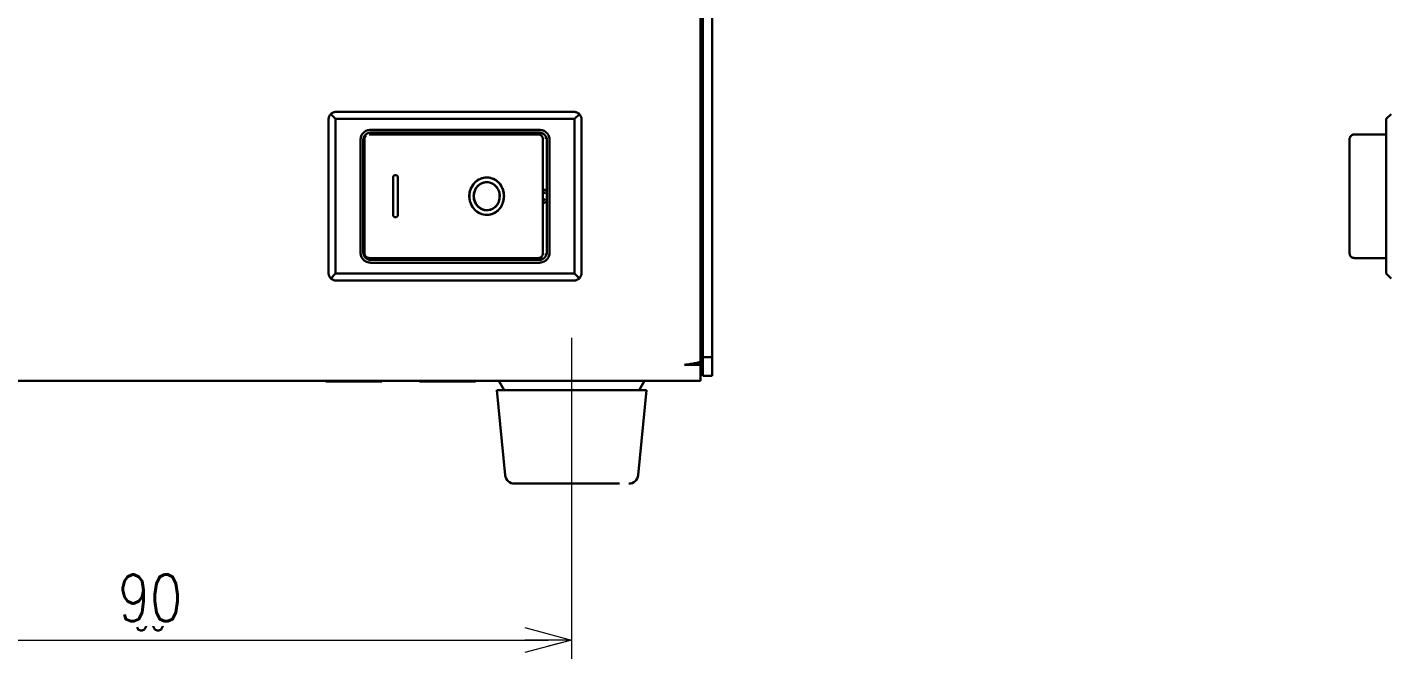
# Model space of a CAD drawing. Header units: millimetres. Extents: x 8 to 774, y 1 to 562.
# Drawn here: x 119.5 to 265, y 225.2 to 292.6 of the extents above; entities that cross this region are included whole.
import ezdxf

# ---------------------------------------------------------------- set-up
doc = ezdxf.new("R2010")
doc.units = ezdxf.units.MM
doc.linetypes.add('CENTER', pattern=[2, 1.25, -0.25, 0.25, -0.25])
doc.linetypes.add('CENTERX2', pattern=[20.32, 12.7, -2.54, 2.54, -2.54])
doc.layers.get('0').update_dxf_attribs({"lineweight": 9})
doc.layers.get('Defpoints').update_dxf_attribs({"lineweight": 9})
for name, color, linetype, lineweight in [('2KD_寸法１', 7, 'Continuous', 15), ('2KD_寸法１ @ 1', 7, 'Continuous', 15), ('2KD_寸法１ @ 2', 7, 'Continuous', 15)]:
    doc.layers.add(name, color=color, linetype=linetype, lineweight=lineweight)
doc.layers.add('SLD-0', color=179, linetype='Continuous')
doc.styles.get("Standard").update_dxf_attribs({"font": 'simplex.shx', "width": 0.8, "bigfont": 'extfont.shx'})
doc.dimstyles.new('KD-STD', dxfattribs={"dimscale": 0, "dimtxt": 2.5, "dimasz": 2.5, "dimexe": 1, "dimexo": 1, "dimgap": 1, "dimtad": 1, "dimdsep": 46, "dimtxsty": 'Standard', "dimblk": 'OPEN30', "dimcen": 0, "dimadec": 0, "dimazin": 0, "dimtfac": 1, "dimtmove": 0, "dimatfit": 3, "dimldrblk": 'OPEN30', "dimfxl": 1, "dimtfill": 1, "dimtolj": 1, "dimtzin": 0, "dimlwd": 15, "dimlwe": 15, "dimarcsym": 0})

# ---------------------------------------------------------------- blocks, each defined once
blk = doc.blocks.new('_Open30')
at = {"lineweight": -2}
for p, q in [((-1, 0.268), (0, 0)), ((0, 0), (-1, -0.268)), ((0, 0), (-1, 0))]:
    blk.add_line(p, q, dxfattribs=at)
blk = doc.blocks.new('*D70')
at = {"layer": '2KD_寸法１', "color": 0, "lineweight": 15}
for p, q in [((87.65, 237.48), (87.65, 226.18)), ((177.65, 237.48), (177.65, 226.18)), ((90.15, 227.18), (175.15, 227.18))]:
    blk.add_line(p, q, dxfattribs=at)
at = {"layer": 'Defpoints', "color": 0}
for p in [(87.65, 238.48), (177.65, 238.48), (177.65, 227.18)]:
    blk.add_point(p, dxfattribs=at)
at = {"layer": '2KD_寸法１', "color": 0, "lineweight": 15, "xscale": 2.5, "yscale": 2.5, "zscale": 2.5, "rotation": 180}
blk.add_blockref('_Open30', (87.65, 227.18), dxfattribs=at)
at = {"layer": '2KD_寸法１', "color": 0, "lineweight": 15, "xscale": 2.5, "yscale": 2.5, "zscale": 2.5}
blk.add_blockref('_Open30', (177.65, 227.18), dxfattribs=at)
at = {"layer": '2KD_寸法１', "color": 0, "insert": (132.65, 229.43), "char_height": 2.5, "attachment_point": 5, "bg_fill": 3, "box_fill_scale": 1.1, "bg_fill_color": 9, "bg_fill_true_color": 13158600, "bg_fill_transparency": 4391290}
blk.add_mtext('\\A1;90', dxfattribs=at)
blk = doc.blocks.new('*D71')
at = {"layer": '2KD_寸法１', "color": 0, "lineweight": 15}
for p, q in [((87.65, 236.48), (87.65, 225.18)), ((177.65, 236.48), (177.65, 225.18)), ((92.65, 227.18), (172.65, 227.18))]:
    blk.add_line(p, q, dxfattribs=at)
at = {"layer": 'Defpoints', "color": 0}
for p in [(87.65, 238.48), (177.65, 238.48), (177.65, 227.18)]:
    blk.add_point(p, dxfattribs=at)
at = {"layer": '2KD_寸法１', "color": 0, "lineweight": 15, "xscale": 5, "yscale": 5, "zscale": 5, "rotation": 180}
blk.add_blockref('_Open30', (87.65, 227.18), dxfattribs=at)
at = {"layer": '2KD_寸法１', "color": 0, "lineweight": 15, "xscale": 5, "yscale": 5, "zscale": 5}
blk.add_blockref('_Open30', (177.65, 227.18), dxfattribs=at)
at = {"layer": '2KD_寸法１', "color": 0, "insert": (132.65, 231.68), "char_height": 5, "attachment_point": 5, "bg_fill": 3, "box_fill_scale": 1.1, "bg_fill_color": 9, "bg_fill_true_color": 13158600, "bg_fill_transparency": 4391426}
blk.add_mtext('\\A1;90', dxfattribs=at)
blk = doc.blocks.new('A$C69731D33')
at = {"color": 7, "linetype": 'Continuous', "lineweight": 30}
for p, q in [((58.75, -127.95), (58.75, -2.7)), ((59, -2), (59, -127.5)), ((60, -2), (60, -127.5)), ((19.8, -102.05), (19.28, -101.53)), ((19.85, -101.3), (45.25, -101.3)), ((45.82, -101.53), (45.3, -102.05)), ((19.05, -118.5), (19.05, -102.1)), ((19.8, -102.05), (19.8, -118.55)), ((45.3, -102.05), (19.8, -102.05)), ((23.55, -103.2), (41.55, -103.2)), ((45.3, -118.55), (45.3, -102.05)), ((46.05, -102.1), (46.05, -118.5)), ((22.45, -116.3), (22.45, -104.3)), ((22.75, -104.3), (22.75, -116.3)), ((22.88, -104.2), (22.88, -116.4)), ((23.25, -103.6), (23.16, -103.6)), ((41.55, -103.5), (23.55, -103.5)), ((27.35, -103.5), (27.35, -103.6)), ((29.75, -103.6), (29.75, -103.5)), ((35.35, -103.5), (35.35, -103.6)), ((37.75, -103.5), (37.75, -103.6)), ((40.79, -103.7), (38.64, -103.7)), ((40.66, -103.6), (38.78, -103.6)), ((41.46, -103.7), (40.79, -103.7)), ((41.94, -103.6), (41.59, -103.6)), ((41.93, -116.4), (41.93, -104.2)), ((42.25, -103.94), (42.25, -104.17)), ((42.35, -116.3), (42.35, -104.3)), ((42.65, -104.3), (42.65, -116.3)), ((22.85, -104.8), (22.8, -104.8)), ((25.94, -112.3), (25.94, -108.3)), ((26.45, -108.3), (26.45, -112.3)), ((26.46, -112.3), (26.46, -108.3)), ((35.95, -108.3), (35.94, -108.3)), ((41.93, -109.6), (42.05, -109.6)), ((42.05, -111), (41.93, -111)), ((35.94, -112.3), (35.95, -112.3)), ((23.16, -117), (23.25, -117)), ((23.55, -117.1), (41.55, -117.1)), ((41.55, -117.4), (23.55, -117.4)), ((26.35, -117), (26.35, -117.1)), ((28.75, -117.1), (28.75, -117)), ((31.55, -116.88), (31.55, -117.1)), ((33.55, -117.1), (33.55, -116.88)), ((36.35, -117), (36.35, -117.1)), ((40.79, -116.9), (38.64, -116.9)), ((38.75, -117.1), (38.75, -117)), ((38.78, -117), (40.66, -117)), ((41.46, -116.9), (40.79, -116.9)), ((41.59, -117), (41.94, -117)), ((42.25, -116.43), (42.25, -116.67)), ((19.8, -118.55), (19.28, -119.07)), ((19.8, -118.55), (45.3, -118.55)), ((45.3, -118.55), (45.82, -119.07)), ((45.25, -119.3), (19.85, -119.3)), ((59, -123.5), (58.75, -123.75)), ((58.75, -126.25), (59, -126.5)), ((58.75, -128.3), (58.75, -127.95)), ((59, -127.5), (60, -127.5)), ((59, -129.5), (59, -127.5)), ((60, -127.5), (60, -129.5)), ((58.75, -128.3), (57.05, -128.3)), ((57.55, -128.3), (57.55, -128.23)), ((58.75, -128.3), (58.75, -130)), ((57.05, -130), (-57.05, -130)), ((18.75, -130), (18.75, -130.1)), ((24.75, -130.1), (18.75, -130.1)), ((24.75, -130.1), (24.75, -130)), ((28.75, -130), (28.75, -130.1)), ((34.75, -130.1), (28.75, -130.1)), ((34.75, -130.1), (34.75, -130)), ((37.23, -130), (37.81, -131)), ((52.19, -131), (52.77, -130)), ((58.75, -130), (57.05, -130)), ((60, -129.5), (59, -129.5)), ((37, -131), (37.91, -140.1)), ((53, -131), (37, -131)), ((52.09, -140.1), (53, -131))]:
    blk.add_line(p, q, dxfattribs=at)
at = {"color": 7, "linetype": 'Continuous', "lineweight": 30, "flags": 128}
for points in [[(34.07, -110.3), (34.11, -109.88), (34.24, -109.48), (34.44, -109.12), (34.7, -108.81), (35.02, -108.56), (35.37, -108.39), (35.75, -108.31), (36.13, -108.31), (36.5, -108.39), (36.85, -108.56), (37.15, -108.8), (37.41, -109.1), (37.6, -109.46), (37.72, -109.86), (37.77, -110.28), (37.73, -110.7), (37.62, -111.1), (37.43, -111.46), (37.18, -111.77), (36.88, -112.02), (36.54, -112.19), (36.17, -112.28), (35.79, -112.29), (35.42, -112.22), (35.06, -112.06), (34.73, -111.83), (34.46, -111.52), (34.26, -111.16), (34.14, -110.82), (34.1, -110.63), (34.08, -110.54), (34.08, -110.49), (34.07, -110.46), (34.07, -110.45), (34.07, -110.44), (34.07, -110.44), (34.07, -110.44), (34.07, -110.44), (34.07, -110.44), (34.07, -110.44), (34.07, -110.44), (34.07, -110.44), (34.07, -110.44), (34.07, -110.44), (34.07, -110.44), (34.07, -110.44), (34.07, -110.43), (34.07, -110.43), (34.07, -110.43), (34.07, -110.43), (34.07, -110.43), (34.07, -110.43), (34.07, -110.43), (34.07, -110.43), (34.07, -110.43), (34.07, -110.43), (34.07, -110.43), (34.07, -110.43), (34.07, -110.43), (34.07, -110.43), (34.07, -110.43), (34.07, -110.43), (34.07, -110.43), (34.07, -110.43), (34.07, -110.43), (34.07, -110.43), (34.07, -110.43), (34.07, -110.48), (34.08, -110.52), (34.08, -110.54), (34.08, -110.55), (34.08, -110.56), (34.08, -110.56), (34.08, -110.56), (34.08, -110.56), (34.08, -110.56), (34.08, -110.56), (34.08, -110.56), (34.08, -110.56), (34.08, -110.56), (34.08, -110.56), (34.08, -110.56), (34.08, -110.57), (34.08, -110.57), (34.08, -110.57), (34.08, -110.57), (34.08, -110.57), (34.08, -110.57), (34.08, -110.57), (34.08, -110.57), (34.08, -110.57), (34.08, -110.57), (34.08, -110.57), (34.08, -110.57), (34.08, -110.57), (34.08, -110.56), (34.08, -110.56), (34.08, -110.56), (34.08, -110.56), (34.08, -110.56), (34.08, -110.56), (34.08, -110.56), (34.08, -110.57), (34.08, -110.57), (34.08, -110.57), (34.08, -110.57), (34.08, -110.57), (34.08, -110.57), (34.08, -110.57), (34.08, -110.57), (34.08, -110.57), (34.08, -110.57), (34.08, -110.56), (34.08, -110.56), (34.08, -110.56), (34.08, -110.56), (34.08, -110.56), (34.08, -110.56), (34.08, -110.56), (34.08, -110.56), (34.08, -110.57), (34.08, -110.57), (34.08, -110.57), (34.08, -110.57), (34.08, -110.57), (34.08, -110.57), (34.08, -110.57), (34.08, -110.57), (34.08, -110.57), (34.08, -110.57), (34.08, -110.57), (34.08, -110.57), (34.08, -110.57), (34.08, -110.56), (34.08, -110.56), (34.08, -110.55), (34.08, -110.49), (34.07, -110.3)], [(34.55, -110.3), (34.58, -110.6), (34.59, -110.68), (34.59, -110.69), (34.59, -110.7), (34.59, -110.7), (34.59, -110.7), (34.59, -110.7), (34.59, -110.7), (34.59, -110.7), (34.59, -110.7), (34.59, -110.7), (34.59, -110.7), (34.59, -110.7), (34.59, -110.7), (34.59, -110.7), (34.59, -110.7), (34.59, -110.7), (34.59, -110.7), (34.59, -110.7), (34.59, -110.7), (34.59, -110.7), (34.59, -110.7), (34.59, -110.69), (34.55, -110.5), (34.55, -110.5), (34.55, -110.5), (34.55, -110.5), (34.55, -110.5), (34.55, -110.5), (34.55, -110.5), (34.55, -110.5), (34.55, -110.5), (34.55, -110.5), (34.55, -110.5), (34.55, -110.5), (34.55, -110.5), (34.55, -110.5), (34.55, -110.5), (34.55, -110.5), (34.55, -110.5), (34.55, -110.5), (34.55, -110.5), (34.55, -110.5), (34.55, -110.5), (34.55, -110.5), (34.55, -110.5), (34.55, -110.5), (34.55, -110.5), (34.55, -110.5), (34.55, -110.5), (34.55, -110.5), (34.55, -110.5), (34.55, -110.5), (34.55, -110.5), (34.55, -110.5), (34.55, -110.51), (34.56, -110.53), (34.76, -111.08), (34.95, -111.34), (35.19, -111.55), (35.46, -111.7), (35.76, -111.79), (36.06, -111.8), (36.35, -111.74), (36.63, -111.61), (36.87, -111.42), (37.07, -111.17), (37.22, -110.88), (37.31, -110.56), (37.32, -110.23), (37.28, -109.9), (37.16, -109.59), (36.99, -109.32), (36.77, -109.09), (36.51, -108.93), (36.22, -108.83), (35.92, -108.8), (35.62, -108.84), (35.34, -108.95), (35.08, -109.13), (34.86, -109.37), (34.69, -109.65), (34.59, -109.97), (34.55, -110.3)]]:
    blk.add_lwpolyline(points, dxfattribs=at)
at = {"color": 7, "linetype": 'Continuous', "lineweight": 30}
for centre, radius, start, end in [((23.55, -104.3), 0.8, 90, 180), ((41.55, -104.3), 0.8, 0, 90), ((23.05, -109.8), 0.2, 147.3952, 180), ((42.05, -109.8), 0.2, 0, 90), ((23.05, -110.8), 0.2, 180, 212.6048), ((42.05, -110.8), 0.2, 270, 0), ((23.55, -116.3), 0.8, 180, 270), ((41.55, -116.3), 0.8, 270, 0), ((38.9, -140), 1, 185.7106, 270), ((51.1, -140), 1, 270, 354.2894)]:
    blk.add_arc(centre, radius, start, end, dxfattribs=at)
for points, knots in [([(19.05, -102.1), (19.05, -102.05), (19.06, -101.94), (19.11, -101.79), (19.18, -101.65), (19.25, -101.57), (19.28, -101.53)], [0, 0, 0, 0, 0.230235, 0.471888, 0.721122, 1, 1, 1, 1]), ([(19.28, -101.53), (19.32, -101.5), (19.4, -101.43), (19.54, -101.36), (19.69, -101.31), (19.8, -101.3), (19.85, -101.3)], [0, 0, 0, 0, 0.27884, 0.528103, 0.769732, 1, 1, 1, 1]), ([(45.25, -101.3), (45.3, -101.3), (45.41, -101.31), (45.56, -101.36), (45.7, -101.43), (45.78, -101.5), (45.82, -101.53)], [0, 0, 0, 0, 0.230247, 0.471896, 0.72113, 1, 1, 1, 1]), ([(45.82, -101.53), (45.85, -101.57), (45.92, -101.65), (45.99, -101.79), (46.04, -101.94), (46.05, -102.05), (46.05, -102.1)], [0, 0, 0, 0, 0.278849, 0.528112, 0.769766, 1, 1, 1, 1]), ([(22.45, -104.3), (22.47, -104.16), (22.5, -103.87), (22.75, -103.5), (23.12, -103.25), (23.41, -103.22), (23.55, -103.2)], [0, 0, 0, 0, 0.25, 0.499997, 0.749999, 1, 1, 1, 1]), ([(41.55, -103.2), (41.69, -103.22), (41.98, -103.25), (42.35, -103.5), (42.6, -103.87), (42.63, -104.16), (42.65, -104.3)], [0, 0, 0, 0, 0.249999, 0.500003, 0.75, 1, 1, 1, 1]), ([(22.88, -104.2), (22.89, -104.14), (22.91, -104.01), (22.99, -103.87), (23.06, -103.82), (23.08, -103.81)], [0, 0, 0, 0, 0.427104, 0.854192, 1, 1, 1, 1]), ([(38.64, -103.7), (37.5, -103.7), (35.18, -103.7), (31.34, -103.7), (27.36, -103.7), (24.7, -103.7), (23.38, -103.7)], [0, 0, 0, 0, 0.248187, 0.5, 0.751813, 1, 1, 1, 1]), ([(41.93, -104.2), (41.92, -104.14), (41.91, -104.04), (41.85, -103.92), (41.78, -103.82), (41.68, -103.75), (41.56, -103.71), (41.49, -103.7), (41.46, -103.7)], [0, 0, 0, 0, 0.243981, 0.370585, 0.500042, 0.720911, 0.853291, 1, 1, 1, 1]), ([(26.45, -108.3), (26.45, -108.27), (26.44, -108.2), (26.38, -108.12), (26.3, -108.06), (26.2, -108.04), (26.1, -108.06), (26.01, -108.12), (25.95, -108.2), (25.94, -108.27), (25.94, -108.3)], [0, 0, 0, 0, 0.125591, 0.250328, 0.375456, 0.500126, 0.625068, 0.749832, 0.874613, 1, 1, 1, 1]), ([(26.46, -108.3), (26.46, -108.27), (26.45, -108.2), (26.39, -108.12), (26.31, -108.06), (26.21, -108.04), (26.11, -108.06), (26.02, -108.12), (25.97, -108.19), (25.95, -108.25), (25.95, -108.28), (25.95, -108.3)], [0, 0, 0, 0, 0.124432, 0.249517, 0.374596, 0.499677, 0.624757, 0.74984, 0.87492, 0.937465, 1, 1, 1, 1]), ([(34.08, -110.3), (34.09, -110.43), (34.1, -110.7), (34.26, -111.21), (34.61, -111.77), (35.24, -112.2), (35.97, -112.35), (36.68, -112.19), (37.27, -111.76), (37.61, -111.2), (37.75, -110.7), (37.79, -110.3), (37.76, -109.9), (37.61, -109.4), (37.28, -108.84), (36.68, -108.41), (35.97, -108.25), (35.24, -108.4), (34.61, -108.83), (34.26, -109.39), (34.1, -109.9), (34.09, -110.17), (34.08, -110.3)], [0, 0, 0, 0, 0.031388, 0.062765, 0.125149, 0.187522, 0.249922, 0.312354, 0.37479, 0.437197, 0.468606, 0.499887, 0.531145, 0.562578, 0.624989, 0.687454, 0.749925, 0.812352, 0.874735, 0.937096, 0.968562, 1, 1, 1, 1]), ([(34.54, -110.3), (34.55, -110.4), (34.56, -110.6), (34.67, -110.98), (34.94, -111.4), (35.41, -111.73), (35.95, -111.84), (36.48, -111.72), (36.93, -111.39), (37.19, -110.98), (37.3, -110.6), (37.32, -110.3), (37.3, -110), (37.19, -109.62), (36.94, -109.21), (36.48, -108.88), (35.95, -108.76), (35.41, -108.87), (34.94, -109.2), (34.67, -109.62), (34.56, -110), (34.55, -110.2), (34.54, -110.3)], [0, 0, 0, 0, 0.031387, 0.062766, 0.125153, 0.187532, 0.249933, 0.312359, 0.374789, 0.437204, 0.468597, 0.499899, 0.531166, 0.562588, 0.624993, 0.687449, 0.749924, 0.812358, 0.874743, 0.9371, 0.968572, 1, 1, 1, 1]), ([(41.93, -109.85), (41.94, -109.86), (42, -109.88), (42.09, -109.93), (42.14, -110), (42.17, -110.03)], [0, 0, 0, 0, 0.116008, 0.564166, 1, 1, 1, 1]), ([(42.17, -110.57), (42.14, -110.6), (42.09, -110.67), (42, -110.72), (41.94, -110.74), (41.93, -110.75)], [0, 0, 0, 0, 0.43614, 0.884511, 1, 1, 1, 1]), ([(25.94, -112.3), (25.94, -112.33), (25.95, -112.4), (26.01, -112.48), (26.1, -112.54), (26.2, -112.56), (26.3, -112.54), (26.38, -112.48), (26.44, -112.4), (26.45, -112.33), (26.45, -112.3)], [0, 0, 0, 0, 0.125481, 0.25031, 0.375455, 0.50013, 0.625075, 0.749823, 0.874498, 1, 1, 1, 1]), ([(25.95, -112.3), (25.95, -112.33), (25.96, -112.4), (26.02, -112.48), (26.11, -112.54), (26.21, -112.56), (26.31, -112.54), (26.39, -112.48), (26.45, -112.4), (26.46, -112.33), (26.46, -112.3)], [0, 0, 0, 0, 0.12552, 0.250452, 0.375647, 0.500347, 0.625306, 0.750091, 0.874686, 1, 1, 1, 1]), ([(23.55, -117.4), (23.41, -117.38), (23.12, -117.35), (22.75, -117.1), (22.5, -116.73), (22.47, -116.44), (22.45, -116.3)], [0, 0, 0, 0, 0.250002, 0.5, 0.750001, 1, 1, 1, 1]), ([(42.65, -116.3), (42.63, -116.44), (42.6, -116.73), (42.35, -117.1), (41.98, -117.35), (41.69, -117.38), (41.55, -117.4)], [0, 0, 0, 0, 0.249999, 0.5, 0.75, 1, 1, 1, 1]), ([(23.06, -116.78), (23.05, -116.77), (22.98, -116.73), (22.91, -116.59), (22.89, -116.46), (22.88, -116.4)], [0, 0, 0, 0, 0.098213, 0.549114, 1, 1, 1, 1]), ([(23.06, -116.78), (23.07, -116.79), (23.13, -116.85), (23.24, -116.89), (23.34, -116.89), (23.38, -116.89)], [0, 0, 0, 0, 0.14091, 0.668029, 1, 1, 1, 1]), ([(38.64, -116.9), (37.5, -116.9), (35.18, -116.9), (31.34, -116.9), (27.36, -116.9), (24.7, -116.9), (23.38, -116.9)], [0, 0, 0, 0, 0.248187, 0.5, 0.751813, 1, 1, 1, 1]), ([(41.46, -116.9), (41.49, -116.9), (41.56, -116.89), (41.68, -116.85), (41.78, -116.78), (41.85, -116.68), (41.91, -116.56), (41.92, -116.46), (41.93, -116.4)], [0, 0, 0, 0, 0.146824, 0.279314, 0.500412, 0.629729, 0.756218, 1, 1, 1, 1]), ([(19.28, -119.07), (19.25, -119.03), (19.18, -118.95), (19.11, -118.81), (19.06, -118.66), (19.05, -118.55), (19.05, -118.5)], [0, 0, 0, 0, 0.278841, 0.528103, 0.769733, 1, 1, 1, 1]), ([(19.85, -119.3), (19.8, -119.3), (19.69, -119.29), (19.54, -119.24), (19.4, -119.17), (19.32, -119.1), (19.28, -119.07)], [0, 0, 0, 0, 0.230245, 0.471893, 0.721126, 1, 1, 1, 1]), ([(45.82, -119.07), (45.78, -119.1), (45.7, -119.17), (45.56, -119.24), (45.41, -119.29), (45.3, -119.3), (45.25, -119.3)], [0, 0, 0, 0, 0.278845, 0.528107, 0.769733, 1, 1, 1, 1]), ([(46.05, -118.5), (46.05, -118.55), (46.04, -118.66), (45.99, -118.81), (45.92, -118.95), (45.85, -119.03), (45.82, -119.07)], [0, 0, 0, 0, 0.230222, 0.471897, 0.72113, 1, 1, 1, 1]), ([(58.75, -127.95), (58.72, -127.98), (58.67, -128.03), (58.28, -128.12), (57.72, -128.21), (57.27, -128.27), (57.05, -128.3)], [0, 0, 0, 0, 0.249999, 0.500001, 0.75, 1, 1, 1, 1]), ([(38.91, -141), (38.91, -141), (38.86, -141), (39.01, -141), (39.37, -141), (40.16, -141), (41.58, -141), (43.42, -141), (45.01, -141), (46.26, -141), (47.45, -141), (48.87, -141), (49.62, -141), (50.1, -141)], [0, 0, 0, 0, 0.000124, 0.080793, 0.161462, 0.240455, 0.387195, 0.533935, 0.612928, 0.693597, 0.774267, 0.85326, 1, 1, 1, 1])]:
    blk.add_open_spline(points, degree=3, knots=knots, dxfattribs=at)
at = {"layer": 'SLD-0', "linetype": 'CENTERX2', "lineweight": 0}
blk.add_line((45, -126), (45, -152.58), dxfattribs=at)
blk = doc.blocks.new('A$C213461C7')
at = {"color": 7, "linetype": 'Continuous', "lineweight": 30}
for p, q in [((-1.48, -101.53), (-2, -102.05)), ((-2, -118.55), (-2, -102.05)), ((-5.92, -104.2), (-5.92, -116.4)), ((-2, -103.7), (-5.42, -103.7)), ((-2, -116.9), (-5.42, -116.9)), ((-2, -118.55), (-1.48, -119.07))]:
    blk.add_line(p, q, dxfattribs=at)
for points, knots in [([(-5.42, -103.71), (-5.46, -103.71), (-5.55, -103.71), (-5.7, -103.77), (-5.81, -103.88), (-5.88, -104), (-5.91, -104.1), (-5.92, -104.17), (-5.92, -104.2)], [0, 0, 0, 0, 0.139212, 0.366181, 0.578203, 0.727524, 0.89481, 1, 1, 1, 1]), ([(-5.92, -116.4), (-5.91, -116.46), (-5.9, -116.56), (-5.84, -116.68), (-5.76, -116.77), (-5.64, -116.86), (-5.52, -116.9), (-5.44, -116.89), (-5.42, -116.89)], [0, 0, 0, 0, 0.247559, 0.350967, 0.521953, 0.707223, 0.914176, 1, 1, 1, 1])]:
    blk.add_open_spline(points, degree=3, knots=knots, dxfattribs=at)
blk = doc.blocks.new('*U81')
at = {"layer": '2KD_寸法１ @ 1'}
dim = blk.add_linear_dim(base=(177.65, 227.178), p1=(87.65, 238.478), p2=(177.65, 238.478), dimstyle='KD-STD', override={"dimscale": 1, "dimtix": 0, "dimtofl": 1, "dimtmove": 0, "dimatfit": 3}, dxfattribs=at)
dim.commit()
dim.dimension.update_dxf_attribs({"geometry": '*D70', "text_midpoint": (132.65, 229.428)})
at = {"layer": '2KD_寸法１ @ 2'}
dim = blk.add_linear_dim(base=(177.65, 227.178), p1=(87.65, 238.478), p2=(177.65, 238.478), dimstyle='KD-STD', override={"dimscale": 2, "dimtix": 0, "dimtofl": 1, "dimtmove": 0, "dimatfit": 3}, dxfattribs=at)
dim.commit()
dim.dimension.update_dxf_attribs({"geometry": '*D71', "text_midpoint": (132.65, 231.678)})

msp = doc.modelspace()

# ---------------------------------------------------------------- linework, layer by layer
at = {"layer": '2KD_寸法１', "linetype": 'CENTER', "ltscale": 3}
msp.add_line((177.65, 259.44), (177.65, 238.48), dxfattribs=at)

# ---------------------------------------------------------------- block references
msp.add_blockref('A$C213461C7', (266.6, 384.88))

# ---------------------------------------------------------------- next in the draw order: block references
at = {"layer": '2KD_寸法１'}
msp.add_blockref('*U81', (0, 0), dxfattribs=at)

# ---------------------------------------------------------------- next in the draw order: block references
msp.add_blockref('A$C69731D33', (132.65, 384.88))

doc.saveas('drawing.dxf')
